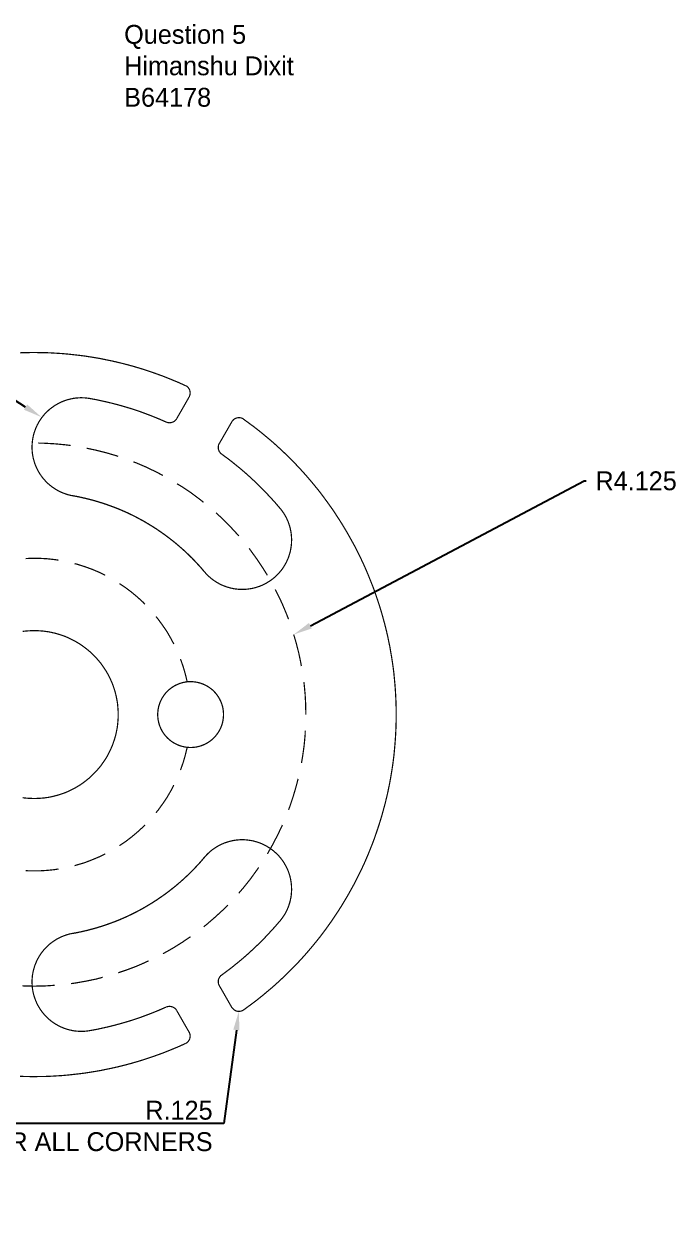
# Model space of a CAD drawing. Header units: millimetres. Extents: x 6 to 265, y -15 to 239.
# Drawn here: x 127 to 265.3, y -14.7 to 238.8 of the extents above; entities that cross this region are included whole.
import ezdxf
from ezdxf import colors
from ezdxf.entities.mleader import LeaderData, LeaderLine
from ezdxf.math import Vec2, Vec3

# ---------------------------------------------------------------- set-up
doc = ezdxf.new("R2010")
doc.units = ezdxf.units.MM
doc.layers.add('P', color=7, linetype='Continuous')

msp = doc.modelspace()

# ---------------------------------------------------------------- linework, layer by layer
at = {"layer": 'P', "color": 5, "const_width": 0.254}
for points in [[(161.202, 162.154), (160.673, 162.401), (159.614, 162.878), (158.538, 163.318), (157.462, 163.759), (156.386, 164.183), (155.31, 164.571), (154.217, 164.959), (153.123, 165.329), (152.03, 165.682), (150.918, 166.017), (149.825, 166.335), (148.713, 166.635), (147.602, 166.917), (146.491, 167.181), (145.38, 167.428), (144.251, 167.658), (143.14, 167.887), (142.011, 168.081), (140.899, 168.257), (139.771, 168.434), (138.642, 168.575), (137.513, 168.698), (136.384, 168.822), (135.237, 168.928), (134.108, 168.998), (132.98, 169.069), (131.851, 169.122), (130.704, 169.139), (129.575, 169.157), (128.446, 169.157), (127.318, 169.139), (126.171, 169.104)], [(161.996, 159.72), (162.048, 159.808), (162.119, 159.967), (162.172, 160.143), (162.207, 160.32), (162.225, 160.496), (162.225, 160.673), (162.207, 160.867), (162.172, 161.043), (162.154, 161.131), (162.119, 161.219), (162.048, 161.378), (161.96, 161.537), (161.854, 161.678), (161.731, 161.819), (161.608, 161.943), (161.449, 162.048), (161.308, 162.137), (161.219, 162.19)], [(159.385, 155.152), (161.996, 159.703)], [(140.988, 159.403), (140.864, 159.438), (140.582, 159.473), (140.317, 159.508), (140.053, 159.526), (139.788, 159.561), (139.524, 159.561), (139.259, 159.579), (139.012, 159.579), (138.748, 159.561), (138.483, 159.544), (138.236, 159.526), (137.971, 159.508), (137.707, 159.473), (137.46, 159.438), (137.213, 159.385), (136.966, 159.332), (136.719, 159.279), (136.472, 159.209), (136.225, 159.156), (135.978, 159.068), (135.731, 158.997), (135.502, 158.909), (135.273, 158.821), (135.026, 158.715), (134.796, 158.609), (134.567, 158.503), (134.355, 158.397), (134.126, 158.274), (133.914, 158.15), (133.685, 158.027), (133.473, 157.886), (133.279, 157.745), (133.068, 157.603), (132.856, 157.462), (132.662, 157.304), (132.468, 157.145), (132.274, 156.986), (132.098, 156.81), (131.904, 156.633), (131.727, 156.457), (131.551, 156.281), (131.374, 156.104), (131.216, 155.91), (131.057, 155.716), (130.898, 155.522), (130.739, 155.31), (130.598, 155.099), (130.457, 154.905), (130.316, 154.675), (130.175, 154.464), (130.052, 154.252), (129.928, 154.023), (129.805, 153.793), (129.699, 153.564), (129.593, 153.317), (129.487, 153.088), (129.399, 152.841), (129.311, 152.594), (129.223, 152.347), (129.134, 152.1), (129.064, 151.836), (128.993, 151.571), (128.94, 151.324), (128.887, 151.059), (128.87, 150.918), (128.834, 150.795), (128.799, 150.513), (128.764, 150.248), (128.746, 149.983), (128.729, 149.719), (128.711, 149.454), (128.711, 149.19), (128.711, 148.943), (128.711, 148.678), (128.729, 148.414), (128.746, 148.167), (128.764, 147.902), (128.799, 147.638), (128.852, 147.391), (128.887, 147.144), (128.94, 146.897), (128.993, 146.65), (129.064, 146.403), (129.134, 146.156), (129.205, 145.909), (129.275, 145.662), (129.364, 145.433), (129.469, 145.203), (129.558, 144.956), (129.663, 144.727), (129.769, 144.498), (129.875, 144.286), (129.999, 144.057), (130.122, 143.845), (130.246, 143.616), (130.387, 143.404), (130.528, 143.21), (130.669, 142.998), (130.828, 142.787), (130.969, 142.593), (131.128, 142.399), (131.304, 142.205), (131.463, 142.028), (131.639, 141.834), (131.815, 141.658), (131.992, 141.482), (132.186, 141.305), (132.362, 141.146), (132.556, 140.988), (132.768, 140.829), (132.962, 140.67), (133.174, 140.529), (133.385, 140.388), (133.597, 140.247), (133.809, 140.106), (134.038, 139.982), (134.25, 139.859), (134.479, 139.735), (134.726, 139.629), (134.955, 139.524), (135.202, 139.418), (135.431, 139.33), (135.678, 139.241), (135.925, 139.153), (136.19, 139.065), (136.437, 138.994), (136.701, 138.924), (136.966, 138.871), (137.231, 138.818), (137.354, 138.8)], [(157.127, 154.428), (156.651, 154.64), (155.681, 155.063), (154.693, 155.469), (153.723, 155.857), (152.718, 156.228), (151.73, 156.598), (150.724, 156.933), (149.719, 157.268), (148.713, 157.568), (147.69, 157.868), (146.667, 158.15), (145.644, 158.415), (144.621, 158.662), (143.581, 158.891), (142.558, 159.12), (141.517, 159.314), (140.988, 159.403)], [(157.127, 154.428), (156.651, 154.64), (155.663, 155.063), (154.693, 155.469), (153.705, 155.857), (152.718, 156.228), (151.73, 156.598), (150.724, 156.933), (149.719, 157.268), (148.713, 157.568), (147.69, 157.868), (146.667, 158.15), (145.644, 158.415), (144.621, 158.662), (143.581, 158.891), (142.558, 159.12), (141.517, 159.314), (140.988, 159.403)], [(157.145, 154.428), (157.215, 154.393), (157.374, 154.34), (157.533, 154.305), (157.692, 154.287), (157.85, 154.27), (158.009, 154.287), (158.168, 154.305), (158.327, 154.34), (158.468, 154.393), (158.627, 154.446), (158.75, 154.517), (158.891, 154.605), (159.015, 154.711), (159.138, 154.817), (159.244, 154.94), (159.332, 155.081), (159.367, 155.152)], [(173.584, 155.028), (173.514, 155.081), (173.355, 155.169), (173.179, 155.258), (173.002, 155.31), (172.826, 155.346), (172.649, 155.363), (172.473, 155.363), (172.297, 155.328), (172.208, 155.31), (172.103, 155.293), (171.944, 155.24), (171.768, 155.169), (171.609, 155.081), (171.468, 154.975), (171.344, 154.852), (171.221, 154.711), (171.115, 154.57), (171.062, 154.481)], [(173.567, 29.81), (174.043, 30.163), (174.978, 30.85), (175.913, 31.538), (176.83, 32.262), (177.729, 32.985), (178.611, 33.726), (179.493, 34.466), (180.358, 35.225), (181.204, 36.001), (182.051, 36.795), (182.88, 37.588), (183.691, 38.4), (184.485, 39.211), (185.279, 40.04), (186.055, 40.887), (186.813, 41.734), (187.554, 42.598), (188.295, 43.48), (189.018, 44.362), (189.724, 45.244), (190.412, 46.161), (191.082, 47.061), (191.752, 47.995), (192.405, 48.913), (193.04, 49.865), (193.657, 50.818), (194.275, 51.77), (194.857, 52.74), (195.439, 53.71), (196.003, 54.698), (196.55, 55.686), (197.097, 56.674), (197.608, 57.697), (198.12, 58.702), (198.614, 59.725), (199.09, 60.748), (199.549, 61.789), (199.99, 62.83), (200.413, 63.888), (200.836, 64.946), (201.242, 66.005), (201.613, 67.081), (201.983, 68.157), (202.336, 69.233), (202.671, 70.326), (202.988, 71.402), (203.288, 72.513), (203.588, 73.607), (203.853, 74.718), (204.117, 75.83), (204.347, 76.958), (204.576, 78.07), (204.77, 79.199), (204.964, 80.328), (205.14, 81.474), (205.299, 82.603), (205.44, 83.749), (205.546, 84.896), (205.652, 86.043), (205.74, 87.189), (205.811, 88.353), (205.863, 89.517), (205.899, 90.664), (205.916, 91.828), (205.916, 92.41), (205.916, 93.01), (205.899, 94.174), (205.863, 95.321), (205.811, 96.485), (205.74, 97.649), (205.652, 98.795), (205.546, 99.942), (205.44, 101.088), (205.299, 102.235), (205.14, 103.364), (204.964, 104.51), (204.77, 105.639), (204.576, 106.768), (204.347, 107.879), (204.117, 109.008), (203.853, 110.12), (203.588, 111.231), (203.288, 112.324), (202.988, 113.436), (202.671, 114.512), (202.336, 115.605), (201.983, 116.681), (201.613, 117.757), (201.242, 118.833), (200.836, 119.892), (200.413, 120.95), (199.99, 122.008), (199.549, 123.049), (199.09, 124.09), (198.614, 125.113), (198.12, 126.136), (197.608, 127.141), (197.097, 128.164), (196.55, 129.152), (196.003, 130.14), (195.439, 131.128), (194.857, 132.098), (194.275, 133.068), (193.657, 134.02), (193.04, 134.973), (192.405, 135.925), (191.752, 136.843), (191.082, 137.777), (190.412, 138.677), (189.724, 139.594), (189.018, 140.476), (188.295, 141.358), (187.554, 142.24), (186.813, 143.104), (186.055, 143.951), (185.279, 144.798), (184.485, 145.627), (183.691, 146.438), (182.88, 147.249), (182.051, 148.043), (181.204, 148.837), (180.358, 149.613), (179.493, 150.372), (178.611, 151.112), (177.729, 151.853), (176.83, 152.576), (175.913, 153.3), (174.978, 153.988), (174.043, 154.675), (173.567, 155.028)], [(168.434, 149.913), (171.062, 154.464)], [(136.913, 149.454), (135.802, 149.595), (133.597, 149.807), (131.392, 149.931), (130.069, 149.966)], [(168.416, 149.931), (168.381, 149.86), (168.31, 149.719), (168.257, 149.56), (168.222, 149.401), (168.187, 149.243), (168.187, 149.084), (168.187, 148.925), (168.204, 148.766), (168.24, 148.625), (168.293, 148.467), (168.346, 148.325), (168.416, 148.184), (168.504, 148.043), (168.61, 147.92), (168.716, 147.796), (168.839, 147.69), (168.91, 147.638)], [(146.967, 147.144), (146.579, 147.285), (144.463, 147.902), (142.311, 148.449), (140.3, 148.872)], [(181.293, 136.137), (180.94, 136.543), (180.252, 137.354), (179.546, 138.13), (178.823, 138.906), (178.1, 139.682), (177.359, 140.441), (176.601, 141.182), (175.842, 141.905), (175.066, 142.628), (174.29, 143.334), (173.478, 144.039), (172.685, 144.709), (171.856, 145.38), (171.027, 146.05), (170.198, 146.685), (169.333, 147.32), (168.91, 147.638)], [(181.293, 136.137), (180.94, 136.543), (180.252, 137.354), (179.546, 138.13), (178.823, 138.906), (178.1, 139.682), (177.359, 140.441), (176.601, 141.182), (175.842, 141.905), (175.066, 142.628), (174.29, 143.334), (173.478, 144.039), (172.685, 144.709), (171.856, 145.38), (171.027, 146.05), (170.198, 146.685), (169.333, 147.32), (168.91, 147.638)], [(156.475, 143.104), (154.746, 143.986), (152.753, 144.939), (150.724, 145.803), (150.213, 145.979)], [(165.065, 137.407), (164.095, 138.183), (162.313, 139.506), (160.479, 140.723), (159.438, 141.358)], [(165.259, 122.696), (165.082, 122.89), (164.747, 123.296), (164.412, 123.684), (164.059, 124.072), (163.707, 124.442), (163.354, 124.83), (163.001, 125.201), (162.631, 125.571), (162.278, 125.924), (161.907, 126.294), (161.537, 126.647), (161.149, 127), (160.778, 127.353), (160.39, 127.688), (160.002, 128.023), (159.614, 128.358), (159.226, 128.693), (158.838, 129.011), (158.433, 129.328), (158.027, 129.646), (157.621, 129.963), (157.215, 130.263), (156.792, 130.581), (156.386, 130.863), (155.963, 131.163), (155.54, 131.445), (155.116, 131.745), (154.693, 132.009), (154.252, 132.292), (153.829, 132.556), (153.388, 132.821), (152.947, 133.085), (152.506, 133.35), (152.065, 133.597), (151.606, 133.844), (151.165, 134.073), (150.707, 134.32), (150.248, 134.549), (149.789, 134.779), (149.331, 134.99), (148.872, 135.22), (148.396, 135.431), (147.937, 135.625), (147.461, 135.837), (146.985, 136.031), (146.509, 136.225), (146.032, 136.402), (145.556, 136.578), (145.08, 136.754), (144.586, 136.931), (144.11, 137.089), (143.616, 137.266), (143.122, 137.407), (142.628, 137.566), (142.134, 137.707), (141.64, 137.848), (141.146, 137.971), (140.653, 138.113), (140.141, 138.236), (139.647, 138.342), (139.136, 138.465), (138.624, 138.571), (138.113, 138.677), (137.619, 138.765), (137.354, 138.818)], [(165.259, 122.678), (165.082, 122.873), (164.747, 123.278), (164.412, 123.666), (164.059, 124.054), (163.707, 124.425), (163.354, 124.813), (163.001, 125.183), (162.648, 125.554), (162.278, 125.906), (161.907, 126.277), (161.537, 126.63), (161.167, 126.982), (160.778, 127.335), (160.39, 127.67), (160.02, 128.005), (159.614, 128.341), (159.226, 128.676), (158.838, 128.993), (158.433, 129.311), (158.027, 129.628), (157.621, 129.946), (157.215, 130.246), (156.792, 130.563), (156.386, 130.845), (155.963, 131.145), (155.54, 131.427), (155.116, 131.727), (154.693, 131.992), (154.252, 132.274), (153.829, 132.539), (153.388, 132.803), (152.947, 133.068), (152.506, 133.332), (152.047, 133.579), (151.606, 133.826), (151.165, 134.056), (150.707, 134.303), (150.248, 134.532), (149.789, 134.761), (149.331, 134.973), (148.855, 135.202), (148.396, 135.414), (147.92, 135.608), (147.461, 135.819), (146.985, 136.013), (146.509, 136.208), (146.032, 136.384), (145.556, 136.56), (145.062, 136.737), (144.586, 136.913), (144.092, 137.072), (143.616, 137.248), (143.122, 137.389), (142.628, 137.548), (142.134, 137.689), (141.64, 137.83), (141.146, 137.954), (140.635, 138.095), (140.141, 138.218), (139.629, 138.324), (139.136, 138.448), (138.624, 138.553), (138.113, 138.659), (137.601, 138.748), (137.354, 138.8)], [(165.259, 122.696), (165.347, 122.59), (165.523, 122.379), (165.7, 122.185), (165.894, 121.991), (166.07, 121.814), (166.264, 121.638), (166.476, 121.461), (166.67, 121.285), (166.882, 121.126), (167.076, 120.968), (167.287, 120.826), (167.499, 120.685), (167.728, 120.544), (167.94, 120.403), (168.169, 120.28), (168.398, 120.156), (168.61, 120.033), (168.839, 119.927), (169.086, 119.821), (169.316, 119.733), (169.545, 119.627), (169.792, 119.556), (170.021, 119.468), (170.268, 119.398), (170.515, 119.327), (170.744, 119.257), (170.991, 119.204), (171.238, 119.151), (171.485, 119.098), (171.732, 119.063), (171.979, 119.027), (172.244, 119.01), (172.491, 118.974), (172.738, 118.957), (172.985, 118.957), (173.232, 118.957), (173.496, 118.957), (173.743, 118.957), (173.99, 118.974), (174.237, 118.992), (174.502, 119.027), (174.748, 119.063), (174.995, 119.098), (175.242, 119.133), (175.489, 119.186), (175.736, 119.239), (175.983, 119.309), (176.23, 119.38), (176.477, 119.451), (176.706, 119.539), (176.953, 119.609), (177.2, 119.715), (177.43, 119.803), (177.659, 119.909), (177.906, 120.033), (178.135, 120.138), (178.364, 120.262), (178.594, 120.403), (178.805, 120.544), (179.035, 120.685), (179.246, 120.826), (179.476, 120.985), (179.687, 121.144), (179.899, 121.32), (180.005, 121.408), (180.111, 121.479), (180.305, 121.673), (180.499, 121.849), (180.693, 122.043), (180.869, 122.22), (181.063, 122.414), (181.222, 122.608), (181.398, 122.82), (181.557, 123.014), (181.716, 123.225), (181.875, 123.437), (182.016, 123.649), (182.157, 123.878), (182.28, 124.09), (182.404, 124.319), (182.527, 124.531), (182.651, 124.76), (182.757, 124.989), (182.862, 125.218), (182.968, 125.465), (183.056, 125.695), (183.145, 125.924), (183.215, 126.171), (183.303, 126.418), (183.374, 126.647), (183.427, 126.894), (183.497, 127.141), (183.533, 127.388), (183.586, 127.635), (183.621, 127.882), (183.656, 128.129), (183.691, 128.376), (183.709, 128.623), (183.727, 128.887), (183.727, 129.134), (183.744, 129.381), (183.744, 129.628), (183.727, 129.893), (183.709, 130.14), (183.691, 130.387), (183.674, 130.634), (183.638, 130.898), (183.603, 131.145), (183.55, 131.392), (183.497, 131.639), (183.444, 131.886), (183.392, 132.133), (183.321, 132.38), (183.233, 132.627), (183.162, 132.856), (183.074, 133.103), (182.986, 133.332), (182.88, 133.579), (182.774, 133.809), (182.668, 134.056), (182.545, 134.285), (182.421, 134.514), (182.298, 134.743), (182.157, 134.955), (182.016, 135.184), (181.857, 135.396), (181.698, 135.625), (181.539, 135.837), (181.381, 136.049), (181.293, 136.155)], [(172.544, 130.281), (172.156, 130.722), (170.674, 132.327), (169.122, 133.897), (167.711, 135.184)], [(178.611, 121.938), (177.518, 123.684), (176.265, 125.536), (174.978, 127.318), (174.731, 127.635)], [(134.32, 125.148), (133.491, 125.271), (131.886, 125.448), (130.246, 125.536), (128.623, 125.554), (127.353, 125.483)], [(144.216, 121.938), (142.875, 122.608), (141.358, 123.243), (139.841, 123.79), (138.271, 124.284), (137.724, 124.425)], [(152.647, 115.817), (152.259, 116.223), (151.059, 117.316), (149.807, 118.357), (148.502, 119.345), (147.249, 120.191)], [(183.092, 112.642), (182.58, 113.93), (181.733, 115.958), (180.781, 117.951), (180.269, 118.921)], [(158.768, 107.368), (158.186, 108.479), (157.374, 109.89), (156.457, 111.248), (155.504, 112.554), (154.975, 113.206)], [(146.967, 92.41), (146.967, 92.657), (146.967, 93.098), (146.932, 93.557), (146.897, 94.015), (146.861, 94.456), (146.808, 94.915), (146.738, 95.356), (146.65, 95.779), (146.562, 96.22), (146.473, 96.643), (146.35, 97.084), (146.244, 97.508), (146.103, 97.913), (145.962, 98.337), (145.821, 98.743), (145.662, 99.148), (145.486, 99.536), (145.309, 99.942), (145.115, 100.33), (144.921, 100.718), (144.727, 101.088), (144.515, 101.459), (144.286, 101.829), (144.057, 102.182), (143.81, 102.535), (143.563, 102.888), (143.316, 103.24), (143.051, 103.576), (142.769, 103.893), (142.487, 104.228), (142.205, 104.546), (141.905, 104.846), (141.605, 105.145), (141.305, 105.445), (140.988, 105.728), (140.67, 106.01), (140.335, 106.274), (140, 106.539), (139.647, 106.803), (139.312, 107.05), (138.959, 107.297), (138.589, 107.527), (138.218, 107.738), (137.848, 107.968), (137.478, 108.162), (137.089, 108.356), (136.701, 108.55), (136.313, 108.726), (135.908, 108.903), (135.502, 109.061), (135.096, 109.202), (134.673, 109.343), (134.267, 109.467), (133.844, 109.59), (133.421, 109.696), (132.98, 109.802), (132.556, 109.89), (132.115, 109.978), (131.674, 110.031), (131.233, 110.102), (130.775, 110.137), (130.316, 110.173), (129.875, 110.19), (129.417, 110.208), (129.187, 110.208), (128.958, 110.208), (128.499, 110.19), (128.041, 110.173), (127.582, 110.137), (127.141, 110.102), (126.7, 110.031)], [(185.808, 102.694), (185.702, 103.364), (185.244, 105.533), (184.697, 107.668), (184.185, 109.379)], [(161.608, 99.342), (161.219, 100.93), (160.778, 102.5), (160.232, 104.052), (160.179, 104.175)], [(165.823, 98.46), (165.664, 98.548), (165.347, 98.707), (165.012, 98.848), (164.694, 98.989), (164.359, 99.095), (164.024, 99.183), (163.689, 99.254), (163.354, 99.325), (163.019, 99.36), (162.683, 99.395), (162.348, 99.395), (162.013, 99.395), (161.678, 99.36), (161.343, 99.325), (161.008, 99.272), (160.69, 99.201), (160.355, 99.113), (160.038, 99.007), (159.738, 98.884), (159.42, 98.76), (159.12, 98.619), (158.821, 98.443), (158.538, 98.266), (158.256, 98.09), (157.992, 97.878), (157.727, 97.667), (157.48, 97.42), (157.233, 97.173), (157.004, 96.926), (156.774, 96.643), (156.58, 96.361), (156.386, 96.061), (156.281, 95.903), (156.192, 95.744), (156.034, 95.426), (155.893, 95.109), (155.769, 94.774), (155.663, 94.456), (155.557, 94.121), (155.487, 93.786), (155.434, 93.451), (155.381, 93.116), (155.363, 92.781), (155.346, 92.445), (155.363, 92.093), (155.381, 91.758), (155.416, 91.44), (155.487, 91.105), (155.557, 90.77), (155.646, 90.452), (155.734, 90.135), (155.857, 89.817), (155.981, 89.517), (156.139, 89.218), (156.298, 88.918), (156.475, 88.635), (156.669, 88.353), (156.863, 88.071), (157.092, 87.806), (157.321, 87.559), (157.568, 87.313), (157.833, 87.083), (158.097, 86.872), (158.38, 86.66), (158.679, 86.466), (158.838, 86.378), (158.997, 86.289), (159.314, 86.131), (159.632, 85.99), (159.967, 85.848), (160.302, 85.743), (160.62, 85.654), (160.955, 85.584), (161.29, 85.513), (161.643, 85.478), (161.978, 85.443), (162.313, 85.443), (162.648, 85.443), (162.983, 85.478), (163.318, 85.513), (163.654, 85.566), (163.971, 85.637), (164.289, 85.725), (164.606, 85.831), (164.924, 85.954), (165.241, 86.078), (165.541, 86.219), (165.841, 86.395), (166.123, 86.572), (166.405, 86.748), (166.67, 86.96), (166.934, 87.171), (167.181, 87.418), (167.428, 87.665), (167.658, 87.912), (167.869, 88.194), (168.081, 88.477), (168.275, 88.777), (168.363, 88.935), (168.451, 89.094), (168.628, 89.412), (168.769, 89.729), (168.892, 90.064), (168.998, 90.382), (169.104, 90.717), (169.175, 91.052), (169.228, 91.387), (169.263, 91.722), (169.298, 92.057), (169.298, 92.393), (169.298, 92.745), (169.28, 93.08), (169.228, 93.398), (169.175, 93.733), (169.104, 94.068), (169.016, 94.386), (168.928, 94.703), (168.804, 95.021), (168.663, 95.321), (168.522, 95.62), (168.363, 95.92), (168.187, 96.203), (167.993, 96.485), (167.781, 96.767), (167.569, 97.032), (167.34, 97.278), (167.093, 97.525), (166.829, 97.755), (166.564, 97.966), (166.264, 98.178), (165.964, 98.372), (165.823, 98.46)], [(158.838, 98.46), (158.679, 98.372), (158.38, 98.178), (158.097, 97.966), (157.833, 97.755), (157.568, 97.525), (157.321, 97.278), (157.092, 97.032), (156.863, 96.767), (156.669, 96.485), (156.475, 96.203), (156.298, 95.92), (156.139, 95.62), (155.981, 95.321), (155.857, 95.021), (155.734, 94.703), (155.646, 94.386), (155.557, 94.068), (155.487, 93.733), (155.416, 93.398), (155.381, 93.08), (155.363, 92.745), (155.346, 92.393), (155.363, 92.057), (155.381, 91.722), (155.434, 91.387), (155.487, 91.052), (155.557, 90.717), (155.663, 90.382), (155.769, 90.064), (155.893, 89.729), (156.034, 89.412), (156.192, 89.094), (156.281, 88.935), (156.386, 88.777), (156.58, 88.477), (156.774, 88.194), (157.004, 87.912), (157.233, 87.665), (157.48, 87.418), (157.727, 87.171), (157.992, 86.96), (158.256, 86.748), (158.538, 86.572), (158.821, 86.395), (159.12, 86.219), (159.42, 86.078), (159.738, 85.954), (160.038, 85.831), (160.355, 85.725), (160.69, 85.637), (161.008, 85.566), (161.343, 85.513), (161.678, 85.478), (162.013, 85.443), (162.348, 85.443), (162.683, 85.443), (163.019, 85.478), (163.354, 85.513), (163.689, 85.584), (164.024, 85.654), (164.359, 85.743), (164.694, 85.848), (165.012, 85.99), (165.347, 86.131), (165.664, 86.289), (165.823, 86.378), (165.964, 86.466), (166.264, 86.66), (166.564, 86.872), (166.829, 87.083), (167.093, 87.313), (167.34, 87.559), (167.569, 87.806), (167.781, 88.071), (167.993, 88.353), (168.187, 88.635), (168.363, 88.918), (168.522, 89.218), (168.663, 89.517), (168.804, 89.817), (168.928, 90.135), (169.016, 90.452), (169.104, 90.77), (169.175, 91.105), (169.228, 91.44), (169.28, 91.758), (169.298, 92.093), (169.298, 92.445), (169.298, 92.781), (169.263, 93.116), (169.228, 93.451), (169.175, 93.786), (169.104, 94.121), (168.998, 94.456), (168.892, 94.774), (168.769, 95.109), (168.628, 95.426), (168.451, 95.744), (168.363, 95.903), (168.275, 96.061), (168.081, 96.361), (167.869, 96.643), (167.658, 96.926), (167.428, 97.173), (167.181, 97.42), (166.934, 97.667), (166.67, 97.878), (166.405, 98.09), (166.123, 98.266), (165.841, 98.443), (165.541, 98.619), (165.241, 98.76), (164.924, 98.884), (164.606, 99.007), (164.289, 99.113), (163.971, 99.201), (163.654, 99.272), (163.318, 99.325), (162.983, 99.36), (162.648, 99.395), (162.313, 99.395), (161.978, 99.395), (161.643, 99.36), (161.29, 99.325), (160.955, 99.254), (160.62, 99.183), (160.302, 99.095), (159.967, 98.989), (159.632, 98.848), (159.314, 98.707), (158.997, 98.548), (158.838, 98.46)], [(158.838, 86.378), (158.997, 86.289), (159.314, 86.131), (159.632, 85.99), (159.967, 85.848), (160.302, 85.743), (160.62, 85.654), (160.955, 85.584), (161.29, 85.513), (161.643, 85.478), (161.978, 85.443), (162.313, 85.443), (162.648, 85.443), (162.983, 85.478), (163.318, 85.513), (163.654, 85.566), (163.971, 85.637), (164.289, 85.725), (164.606, 85.831), (164.924, 85.954), (165.241, 86.078), (165.541, 86.219), (165.841, 86.395), (166.123, 86.572), (166.405, 86.748), (166.67, 86.96), (166.934, 87.171), (167.181, 87.418), (167.428, 87.665), (167.658, 87.912), (167.869, 88.194), (168.081, 88.477), (168.275, 88.777), (168.363, 88.935), (168.451, 89.094), (168.628, 89.412), (168.769, 89.729), (168.892, 90.064), (168.998, 90.382), (169.104, 90.717), (169.175, 91.052), (169.228, 91.387), (169.263, 91.722), (169.298, 92.057), (169.298, 92.393), (169.298, 92.745), (169.28, 93.08), (169.228, 93.398), (169.175, 93.733), (169.104, 94.068), (169.016, 94.386), (168.928, 94.703), (168.804, 95.021), (168.663, 95.321), (168.522, 95.62), (168.363, 95.92), (168.187, 96.203), (167.993, 96.485), (167.781, 96.767), (167.569, 97.032), (167.34, 97.278), (167.093, 97.525), (166.829, 97.755), (166.564, 97.966), (166.264, 98.178), (165.964, 98.372), (165.823, 98.46), (165.664, 98.548), (165.347, 98.707), (165.012, 98.848), (164.694, 98.989), (164.359, 99.095), (164.024, 99.183), (163.689, 99.254), (163.354, 99.325), (163.019, 99.36), (162.683, 99.395), (162.348, 99.395), (162.013, 99.395), (161.678, 99.36), (161.343, 99.325), (161.008, 99.272), (160.69, 99.201), (160.355, 99.113), (160.038, 99.007), (159.738, 98.884), (159.42, 98.76), (159.12, 98.619), (158.821, 98.443), (158.538, 98.266), (158.256, 98.09), (157.992, 97.878), (157.727, 97.667), (157.48, 97.42), (157.233, 97.173), (157.004, 96.926), (156.774, 96.643), (156.58, 96.361), (156.386, 96.061), (156.281, 95.903), (156.192, 95.744), (156.034, 95.426), (155.893, 95.109), (155.769, 94.774), (155.663, 94.456), (155.557, 94.121), (155.487, 93.786), (155.434, 93.451), (155.381, 93.116), (155.363, 92.781), (155.346, 92.445), (155.363, 92.093), (155.381, 91.758), (155.416, 91.44), (155.487, 91.105), (155.557, 90.77), (155.646, 90.452), (155.734, 90.135), (155.857, 89.817), (155.981, 89.517), (156.139, 89.218), (156.298, 88.918), (156.475, 88.635), (156.669, 88.353), (156.863, 88.071), (157.092, 87.806), (157.321, 87.559), (157.568, 87.313), (157.833, 87.083), (158.097, 86.872), (158.38, 86.66), (158.679, 86.466), (158.838, 86.378)], [(165.823, 86.378), (165.964, 86.466), (166.264, 86.66), (166.564, 86.872), (166.829, 87.083), (167.093, 87.313), (167.34, 87.559), (167.569, 87.806), (167.781, 88.071), (167.993, 88.353), (168.187, 88.635), (168.363, 88.918), (168.522, 89.218), (168.663, 89.517), (168.804, 89.817), (168.928, 90.135), (169.016, 90.452), (169.104, 90.77), (169.175, 91.105), (169.228, 91.44), (169.28, 91.758), (169.298, 92.093), (169.298, 92.445), (169.298, 92.781), (169.263, 93.116), (169.228, 93.451), (169.175, 93.786), (169.104, 94.121), (168.998, 94.456), (168.892, 94.774), (168.769, 95.109), (168.628, 95.426), (168.451, 95.744), (168.363, 95.903), (168.275, 96.061), (168.081, 96.361), (167.869, 96.643), (167.658, 96.926), (167.428, 97.173), (167.181, 97.42), (166.934, 97.667), (166.67, 97.878), (166.405, 98.09), (166.123, 98.266), (165.841, 98.443), (165.541, 98.619), (165.241, 98.76), (164.924, 98.884), (164.606, 99.007), (164.289, 99.113), (163.971, 99.201), (163.654, 99.272), (163.318, 99.325), (162.983, 99.36), (162.648, 99.395), (162.313, 99.395), (161.978, 99.395), (161.643, 99.36), (161.29, 99.325), (160.955, 99.254), (160.62, 99.183), (160.302, 99.095), (159.967, 98.989), (159.632, 98.848), (159.314, 98.707), (158.997, 98.548), (158.838, 98.46), (158.679, 98.372), (158.38, 98.178), (158.097, 97.966), (157.833, 97.755), (157.568, 97.525), (157.321, 97.278), (157.092, 97.032), (156.863, 96.767), (156.669, 96.485), (156.475, 96.203), (156.298, 95.92), (156.139, 95.62), (155.981, 95.321), (155.857, 95.021), (155.734, 94.703), (155.646, 94.386), (155.557, 94.068), (155.487, 93.733), (155.416, 93.398), (155.381, 93.08), (155.363, 92.745), (155.346, 92.393), (155.363, 92.057), (155.381, 91.722), (155.434, 91.387), (155.487, 91.052), (155.557, 90.717), (155.663, 90.382), (155.769, 90.064), (155.893, 89.729), (156.034, 89.412), (156.192, 89.094), (156.281, 88.935), (156.386, 88.777), (156.58, 88.477), (156.774, 88.194), (157.004, 87.912), (157.233, 87.665), (157.48, 87.418), (157.727, 87.171), (157.992, 86.96), (158.256, 86.748), (158.538, 86.572), (158.821, 86.395), (159.12, 86.219), (159.42, 86.078), (159.738, 85.954), (160.038, 85.831), (160.355, 85.725), (160.69, 85.637), (161.008, 85.566), (161.343, 85.513), (161.678, 85.478), (162.013, 85.443), (162.348, 85.443), (162.683, 85.443), (163.019, 85.478), (163.354, 85.513), (163.689, 85.584), (164.024, 85.654), (164.359, 85.743), (164.694, 85.848), (165.012, 85.99), (165.347, 86.131), (165.664, 86.289), (165.823, 86.378)], [(169.298, 92.41), (169.298, 92.604), (169.28, 92.957), (169.245, 93.31), (169.192, 93.663), (169.122, 93.998), (169.033, 94.333), (168.945, 94.65), (168.822, 94.985), (168.681, 95.285), (168.54, 95.603), (168.381, 95.885), (168.204, 96.185), (168.01, 96.449), (167.816, 96.732), (167.605, 96.979), (167.375, 97.226), (167.146, 97.473), (166.899, 97.702), (166.635, 97.913), (166.37, 98.108), (166.088, 98.302), (165.806, 98.478), (165.506, 98.637), (165.206, 98.778), (164.888, 98.919), (164.571, 99.025), (164.236, 99.131), (163.901, 99.219), (163.565, 99.289), (163.213, 99.342), (162.86, 99.378), (162.507, 99.395), (162.331, 99.395), (162.154, 99.395), (161.784, 99.378), (161.449, 99.342), (161.096, 99.289), (160.761, 99.219), (160.426, 99.131), (160.091, 99.025), (159.773, 98.919), (159.456, 98.778), (159.156, 98.637), (158.856, 98.478), (158.574, 98.302), (158.291, 98.108), (158.027, 97.913), (157.762, 97.702), (157.515, 97.473), (157.286, 97.226), (157.057, 96.979), (156.845, 96.732), (156.633, 96.449), (156.457, 96.185), (156.281, 95.885), (156.122, 95.603), (155.963, 95.285), (155.84, 94.985), (155.716, 94.65), (155.61, 94.333), (155.54, 93.998), (155.469, 93.663), (155.416, 93.31), (155.381, 92.957), (155.363, 92.604), (155.363, 92.41), (155.363, 92.234), (155.381, 91.881), (155.416, 91.528), (155.469, 91.175), (155.54, 90.84), (155.61, 90.505), (155.716, 90.188), (155.84, 89.853), (155.963, 89.553), (156.122, 89.235), (156.281, 88.953), (156.457, 88.653), (156.633, 88.388), (156.845, 88.106), (157.057, 87.859), (157.286, 87.612), (157.515, 87.365), (157.762, 87.136), (158.027, 86.924), (158.291, 86.73), (158.574, 86.536), (158.856, 86.36), (159.156, 86.201), (159.456, 86.06), (159.773, 85.919), (160.091, 85.813), (160.426, 85.707), (160.761, 85.619), (161.096, 85.549), (161.449, 85.496), (161.784, 85.46), (162.154, 85.443), (162.331, 85.443), (162.507, 85.443), (162.86, 85.46), (163.213, 85.496), (163.565, 85.549), (163.901, 85.619), (164.236, 85.707), (164.571, 85.813), (164.888, 85.919), (165.206, 86.06), (165.506, 86.201), (165.806, 86.36), (166.088, 86.536), (166.37, 86.73), (166.635, 86.924), (166.899, 87.136), (167.146, 87.365), (167.375, 87.612), (167.605, 87.859), (167.816, 88.106), (168.01, 88.388), (168.204, 88.653), (168.381, 88.953), (168.54, 89.235), (168.681, 89.553), (168.822, 89.853), (168.945, 90.188), (169.033, 90.505), (169.122, 90.84), (169.192, 91.175), (169.245, 91.528), (169.28, 91.881), (169.298, 92.234), (169.298, 92.41)], [(155.363, 92.41), (155.363, 92.234), (155.381, 91.881), (155.416, 91.528), (155.469, 91.175), (155.54, 90.84), (155.61, 90.505), (155.716, 90.188), (155.84, 89.853), (155.963, 89.553), (156.122, 89.235), (156.281, 88.953), (156.457, 88.653), (156.633, 88.388), (156.845, 88.106), (157.057, 87.859), (157.286, 87.612), (157.515, 87.365), (157.762, 87.136), (158.027, 86.924), (158.291, 86.73), (158.574, 86.536), (158.856, 86.36), (159.156, 86.201), (159.456, 86.06), (159.773, 85.919), (160.091, 85.813), (160.426, 85.707), (160.761, 85.619), (161.096, 85.549), (161.449, 85.496), (161.784, 85.46), (162.154, 85.443), (162.331, 85.443), (162.507, 85.443), (162.86, 85.46), (163.213, 85.496), (163.565, 85.549), (163.901, 85.619), (164.236, 85.707), (164.571, 85.813), (164.888, 85.919), (165.206, 86.06), (165.506, 86.201), (165.806, 86.36), (166.088, 86.536), (166.37, 86.73), (166.635, 86.924), (166.899, 87.136), (167.146, 87.365), (167.375, 87.612), (167.605, 87.859), (167.816, 88.106), (168.01, 88.388), (168.204, 88.653), (168.381, 88.953), (168.54, 89.235), (168.681, 89.553), (168.822, 89.853), (168.945, 90.188), (169.033, 90.505), (169.122, 90.84), (169.192, 91.175), (169.245, 91.528), (169.28, 91.881), (169.298, 92.234), (169.298, 92.41), (169.298, 92.604), (169.28, 92.957), (169.245, 93.31), (169.192, 93.663), (169.122, 93.998), (169.033, 94.333), (168.945, 94.65), (168.822, 94.985), (168.681, 95.285), (168.54, 95.603), (168.381, 95.885), (168.204, 96.185), (168.01, 96.449), (167.816, 96.732), (167.605, 96.979), (167.375, 97.226), (167.146, 97.473), (166.899, 97.702), (166.635, 97.913), (166.37, 98.108), (166.088, 98.302), (165.806, 98.478), (165.506, 98.637), (165.206, 98.778), (164.888, 98.919), (164.571, 99.025), (164.236, 99.131), (163.901, 99.219), (163.565, 99.289), (163.213, 99.342), (162.86, 99.378), (162.507, 99.395), (162.331, 99.395), (162.154, 99.395), (161.784, 99.378), (161.449, 99.342), (161.096, 99.289), (160.761, 99.219), (160.426, 99.131), (160.091, 99.025), (159.773, 98.919), (159.456, 98.778), (159.156, 98.637), (158.856, 98.478), (158.574, 98.302), (158.291, 98.108), (158.027, 97.913), (157.762, 97.702), (157.515, 97.473), (157.286, 97.226), (157.057, 96.979), (156.845, 96.732), (156.633, 96.449), (156.457, 96.185), (156.281, 95.885), (156.122, 95.603), (155.963, 95.285), (155.84, 94.985), (155.716, 94.65), (155.61, 94.333), (155.54, 93.998), (155.469, 93.663), (155.416, 93.31), (155.381, 92.957), (155.363, 92.604), (155.363, 92.41)], [(186.761, 92.41), (186.725, 94.615), (186.602, 96.802), (186.39, 99.007), (186.337, 99.289)], [(126.7, 74.807), (127.141, 74.736), (127.582, 74.701), (128.041, 74.665), (128.499, 74.648), (128.958, 74.63), (129.187, 74.63), (129.417, 74.63), (129.875, 74.648), (130.316, 74.665), (130.775, 74.701), (131.233, 74.736), (131.674, 74.807), (132.115, 74.859), (132.556, 74.948), (132.98, 75.036), (133.421, 75.142), (133.844, 75.248), (134.267, 75.371), (134.673, 75.494), (135.096, 75.636), (135.502, 75.777), (135.908, 75.935), (136.313, 76.112), (136.701, 76.288), (137.089, 76.482), (137.478, 76.676), (137.848, 76.87), (138.218, 77.1), (138.589, 77.311), (138.959, 77.541), (139.312, 77.788), (139.647, 78.034), (140, 78.299), (140.335, 78.564), (140.67, 78.828), (140.988, 79.11), (141.305, 79.393), (141.605, 79.693), (141.905, 79.992), (142.205, 80.292), (142.487, 80.61), (142.769, 80.945), (143.051, 81.262), (143.316, 81.598), (143.563, 81.95), (143.81, 82.303), (144.057, 82.656), (144.286, 83.009), (144.515, 83.379), (144.727, 83.749), (144.921, 84.12), (145.115, 84.508), (145.309, 84.896), (145.486, 85.302), (145.662, 85.69), (145.821, 86.095), (145.962, 86.501), (146.103, 86.924), (146.244, 87.33), (146.35, 87.753), (146.473, 88.194), (146.562, 88.618), (146.65, 89.059), (146.738, 89.482), (146.808, 89.923), (146.861, 90.382), (146.897, 90.823), (146.932, 91.281), (146.967, 91.74), (146.967, 92.181), (146.967, 92.41)], [(185.843, 82.162), (186.09, 83.626), (186.39, 85.796), (186.602, 88), (186.637, 89.006)], [(160.179, 80.663), (160.232, 80.786), (160.778, 82.338), (161.219, 83.891), (161.608, 85.46)], [(183.092, 72.214), (183.374, 72.954), (184.079, 75.053), (184.697, 77.17), (185.12, 78.793)], [(154.993, 71.614), (155.504, 72.249), (156.457, 73.572), (157.374, 74.948), (158.186, 76.341), (158.768, 77.47)], [(147.249, 64.629), (148.502, 65.476), (149.807, 66.463), (151.059, 67.522), (152.259, 68.615), (152.665, 69.021)], [(178.611, 62.9), (178.682, 63.006), (179.758, 64.911), (180.781, 66.887), (181.733, 68.862), (181.786, 69.021)], [(181.293, 48.683), (181.381, 48.789), (181.539, 49.001), (181.698, 49.213), (181.857, 49.442), (182.016, 49.653), (182.157, 49.883), (182.298, 50.094), (182.421, 50.324), (182.545, 50.553), (182.668, 50.782), (182.774, 51.029), (182.88, 51.259), (182.986, 51.506), (183.074, 51.735), (183.162, 51.982), (183.233, 52.211), (183.321, 52.458), (183.392, 52.705), (183.444, 52.952), (183.497, 53.199), (183.55, 53.446), (183.603, 53.693), (183.638, 53.94), (183.674, 54.204), (183.691, 54.451), (183.709, 54.698), (183.727, 54.945), (183.744, 55.21), (183.744, 55.457), (183.727, 55.704), (183.727, 55.951), (183.709, 56.215), (183.691, 56.462), (183.656, 56.709), (183.621, 56.956), (183.586, 57.203), (183.533, 57.45), (183.497, 57.697), (183.427, 57.944), (183.374, 58.191), (183.303, 58.42), (183.215, 58.667), (183.145, 58.914), (183.056, 59.143), (182.968, 59.373), (182.862, 59.619), (182.757, 59.849), (182.651, 60.078), (182.527, 60.307), (182.404, 60.519), (182.28, 60.748), (182.157, 60.96), (182.016, 61.189), (181.875, 61.401), (181.716, 61.613), (181.557, 61.824), (181.398, 62.018), (181.222, 62.23), (181.063, 62.424), (180.869, 62.618), (180.693, 62.794), (180.499, 62.988), (180.305, 63.165), (180.111, 63.359), (180.005, 63.429), (179.899, 63.518), (179.687, 63.694), (179.476, 63.853), (179.246, 64.012), (179.035, 64.153), (178.805, 64.294), (178.594, 64.435), (178.364, 64.576), (178.135, 64.699), (177.906, 64.805), (177.659, 64.929), (177.43, 65.035), (177.2, 65.123), (176.953, 65.229), (176.706, 65.299), (176.477, 65.387), (176.23, 65.458), (175.983, 65.528), (175.736, 65.599), (175.489, 65.652), (175.242, 65.705), (174.995, 65.74), (174.748, 65.775), (174.502, 65.811), (174.237, 65.846), (173.99, 65.864), (173.743, 65.881), (173.496, 65.881), (173.232, 65.881), (172.985, 65.881), (172.738, 65.881), (172.491, 65.864), (172.244, 65.828), (171.979, 65.811), (171.732, 65.775), (171.485, 65.74), (171.238, 65.687), (170.991, 65.634), (170.744, 65.581), (170.515, 65.511), (170.268, 65.44), (170.021, 65.37), (169.792, 65.282), (169.545, 65.211), (169.316, 65.105), (169.086, 65.017), (168.839, 64.911), (168.61, 64.805), (168.398, 64.682), (168.169, 64.558), (167.94, 64.435), (167.728, 64.294), (167.499, 64.153), (167.287, 64.012), (167.076, 63.87), (166.882, 63.712), (166.67, 63.553), (166.476, 63.377), (166.264, 63.2), (166.07, 63.024), (165.894, 62.847), (165.7, 62.653), (165.523, 62.459), (165.347, 62.248), (165.259, 62.142)], [(137.354, 46.038), (137.601, 46.09), (138.113, 46.179), (138.624, 46.284), (139.136, 46.39), (139.629, 46.514), (140.141, 46.62), (140.635, 46.743), (141.146, 46.884), (141.64, 47.008), (142.134, 47.149), (142.628, 47.29), (143.122, 47.449), (143.616, 47.59), (144.092, 47.766), (144.586, 47.925), (145.062, 48.101), (145.556, 48.278), (146.032, 48.454), (146.509, 48.63), (146.985, 48.824), (147.461, 49.018), (147.92, 49.23), (148.396, 49.424), (148.855, 49.636), (149.331, 49.865), (149.789, 50.077), (150.248, 50.306), (150.707, 50.535), (151.165, 50.782), (151.606, 51.012), (152.047, 51.259), (152.506, 51.506), (152.947, 51.77), (153.388, 52.035), (153.829, 52.299), (154.252, 52.564), (154.693, 52.846), (155.116, 53.111), (155.54, 53.411), (155.963, 53.693), (156.386, 53.993), (156.792, 54.275), (157.215, 54.592), (157.621, 54.892), (158.027, 55.21), (158.433, 55.527), (158.838, 55.845), (159.226, 56.162), (159.614, 56.497), (160.02, 56.833), (160.39, 57.168), (160.778, 57.503), (161.167, 57.856), (161.537, 58.208), (161.907, 58.561), (162.278, 58.932), (162.648, 59.284), (163.001, 59.655), (163.354, 60.025), (163.707, 60.413), (164.059, 60.784), (164.412, 61.172), (164.747, 61.56), (165.082, 61.965), (165.259, 62.159)], [(137.354, 46.02), (137.619, 46.073), (138.113, 46.161), (138.624, 46.267), (139.136, 46.373), (139.647, 46.496), (140.141, 46.602), (140.653, 46.725), (141.146, 46.867), (141.64, 46.99), (142.134, 47.131), (142.628, 47.272), (143.122, 47.431), (143.616, 47.572), (144.11, 47.748), (144.586, 47.907), (145.08, 48.084), (145.556, 48.26), (146.032, 48.436), (146.509, 48.613), (146.985, 48.807), (147.461, 49.001), (147.937, 49.213), (148.396, 49.407), (148.872, 49.618), (149.331, 49.848), (149.789, 50.059), (150.248, 50.288), (150.707, 50.518), (151.165, 50.765), (151.606, 50.994), (152.065, 51.241), (152.506, 51.488), (152.947, 51.753), (153.388, 52.017), (153.829, 52.282), (154.252, 52.546), (154.693, 52.828), (155.116, 53.093), (155.54, 53.393), (155.963, 53.675), (156.386, 53.975), (156.792, 54.257), (157.215, 54.575), (157.621, 54.875), (158.027, 55.192), (158.433, 55.51), (158.838, 55.827), (159.226, 56.145), (159.614, 56.48), (160.002, 56.815), (160.39, 57.15), (160.778, 57.485), (161.149, 57.838), (161.537, 58.191), (161.907, 58.543), (162.278, 58.914), (162.631, 59.267), (163.001, 59.637), (163.354, 60.008), (163.707, 60.396), (164.059, 60.766), (164.412, 61.154), (164.747, 61.542), (165.082, 61.948), (165.259, 62.142)], [(137.724, 60.396), (138.271, 60.554), (139.841, 61.013), (141.358, 61.595), (142.875, 62.23), (144.251, 62.883)], [(127.37, 59.32), (128.623, 59.284), (130.246, 59.284), (131.886, 59.39), (133.491, 59.549), (134.32, 59.69)], [(172.544, 54.557), (173.602, 55.792), (174.978, 57.52), (176.265, 59.302), (176.759, 60.008)], [(165.1, 47.431), (165.806, 47.995), (167.481, 49.442), (169.122, 50.941), (170.215, 52.035)], [(168.91, 37.2), (169.333, 37.518), (170.198, 38.153), (171.027, 38.788), (171.856, 39.458), (172.685, 40.128), (173.478, 40.799), (174.29, 41.504), (175.066, 42.21), (175.842, 42.933), (176.601, 43.656), (177.359, 44.397), (178.1, 45.156), (178.823, 45.932), (179.546, 46.708), (180.252, 47.484), (180.94, 48.295), (181.293, 48.701)], [(168.91, 37.2), (169.333, 37.518), (170.198, 38.153), (171.027, 38.788), (171.856, 39.458), (172.685, 40.128), (173.478, 40.799), (174.29, 41.504), (175.066, 42.21), (175.842, 42.933), (176.601, 43.656), (177.359, 44.397), (178.1, 45.156), (178.823, 45.932), (179.546, 46.708), (180.252, 47.484), (180.94, 48.295), (181.293, 48.701)], [(137.354, 46.038), (137.231, 46.02), (136.966, 45.967), (136.701, 45.914), (136.437, 45.843), (136.19, 45.773), (135.925, 45.685), (135.678, 45.597), (135.431, 45.508), (135.202, 45.42), (134.955, 45.314), (134.726, 45.208), (134.479, 45.103), (134.25, 44.979), (134.038, 44.856), (133.809, 44.732), (133.597, 44.591), (133.385, 44.45), (133.174, 44.309), (132.962, 44.168), (132.768, 44.009), (132.556, 43.85), (132.362, 43.692), (132.186, 43.533), (131.992, 43.356), (131.815, 43.18), (131.639, 43.004), (131.463, 42.81), (131.304, 42.633), (131.128, 42.439), (130.969, 42.245), (130.828, 42.051), (130.669, 41.839), (130.528, 41.628), (130.387, 41.434), (130.246, 41.222), (130.122, 40.993), (129.999, 40.781), (129.875, 40.552), (129.769, 40.34), (129.663, 40.111), (129.558, 39.882), (129.469, 39.635), (129.364, 39.405), (129.275, 39.176), (129.205, 38.929), (129.134, 38.682), (129.064, 38.435), (128.993, 38.188), (128.94, 37.941), (128.887, 37.694), (128.852, 37.447), (128.799, 37.2), (128.764, 36.936), (128.746, 36.671), (128.729, 36.424), (128.711, 36.16), (128.711, 35.895), (128.711, 35.648), (128.711, 35.384), (128.729, 35.119), (128.746, 34.854), (128.764, 34.59), (128.799, 34.325), (128.834, 34.043), (128.87, 33.92), (128.887, 33.778), (128.94, 33.514), (128.993, 33.267), (129.064, 33.002), (129.134, 32.738), (129.223, 32.491), (129.311, 32.244), (129.399, 31.997), (129.487, 31.75), (129.593, 31.521), (129.699, 31.274), (129.805, 31.044), (129.928, 30.815), (130.052, 30.586), (130.175, 30.374), (130.316, 30.163), (130.457, 29.933), (130.598, 29.739), (130.739, 29.528), (130.898, 29.316), (131.057, 29.122), (131.216, 28.928), (131.374, 28.734), (131.551, 28.557), (131.727, 28.381), (131.904, 28.205), (132.098, 28.028), (132.274, 27.852), (132.468, 27.693), (132.662, 27.534), (132.856, 27.376), (133.068, 27.234), (133.279, 27.093), (133.473, 26.952), (133.685, 26.811), (133.914, 26.688), (134.126, 26.564), (134.355, 26.441), (134.567, 26.335), (134.796, 26.229), (135.026, 26.123), (135.273, 26.017), (135.502, 25.929), (135.731, 25.841), (135.978, 25.77), (136.225, 25.682), (136.472, 25.629), (136.719, 25.559), (136.966, 25.506), (137.213, 25.453), (137.46, 25.4), (137.707, 25.365), (137.971, 25.329), (138.236, 25.312), (138.483, 25.294), (138.748, 25.277), (139.012, 25.259), (139.259, 25.259), (139.524, 25.277), (139.788, 25.277), (140.053, 25.312), (140.317, 25.329), (140.582, 25.365), (140.864, 25.4), (140.988, 25.435)], [(156.475, 41.734), (156.686, 41.839), (158.609, 42.933), (160.479, 44.097), (162.313, 45.332)], [(147.003, 37.694), (148.643, 38.241), (150.724, 39.017), (152.753, 39.899), (153.405, 40.217)], [(136.948, 35.384), (137.971, 35.525), (140.159, 35.913), (142.311, 36.354), (143.686, 36.724)], [(168.91, 37.218), (168.839, 37.165), (168.716, 37.059), (168.61, 36.936), (168.504, 36.812), (168.416, 36.671), (168.346, 36.53), (168.293, 36.389), (168.24, 36.248), (168.204, 36.089), (168.187, 35.93), (168.187, 35.772), (168.187, 35.613), (168.222, 35.454), (168.257, 35.295), (168.31, 35.154), (168.381, 34.996), (168.416, 34.925)], [(126.63, 34.925), (127, 34.89), (129.187, 34.854), (131.392, 34.89), (133.509, 35.031)], [(168.434, 34.925), (171.062, 30.339)], [(140.988, 25.435), (141.517, 25.523), (142.558, 25.718), (143.581, 25.947), (144.621, 26.176), (145.644, 26.423), (146.667, 26.688), (147.69, 26.97), (148.713, 27.27), (149.719, 27.57), (150.724, 27.905), (151.73, 28.24), (152.718, 28.61), (153.723, 28.981), (154.693, 29.369), (155.681, 29.774), (156.651, 30.198), (157.127, 30.409)], [(140.988, 25.435), (141.517, 25.523), (142.558, 25.718), (143.581, 25.947), (144.621, 26.176), (145.644, 26.423), (146.667, 26.688), (147.69, 26.97), (148.713, 27.27), (149.719, 27.57), (150.724, 27.905), (151.73, 28.24), (152.718, 28.61), (153.705, 28.981), (154.693, 29.369), (155.663, 29.774), (156.651, 30.198), (157.127, 30.409)], [(159.367, 29.686), (159.332, 29.757), (159.244, 29.898), (159.138, 30.021), (159.015, 30.127), (158.891, 30.233), (158.75, 30.321), (158.627, 30.392), (158.468, 30.445), (158.327, 30.498), (158.168, 30.533), (158.009, 30.551), (157.85, 30.568), (157.692, 30.551), (157.533, 30.533), (157.374, 30.498), (157.215, 30.445), (157.145, 30.409)], [(171.062, 30.374), (171.115, 30.304), (171.221, 30.145), (171.344, 30.021), (171.468, 29.898), (171.609, 29.792), (171.768, 29.686), (171.944, 29.616), (172.103, 29.563), (172.208, 29.545), (172.297, 29.528), (172.473, 29.51), (172.649, 29.51), (172.826, 29.528), (173.002, 29.563), (173.179, 29.616), (173.355, 29.686), (173.514, 29.774), (173.584, 29.827)], [(159.385, 29.669), (161.996, 25.118)], [(161.219, 22.684), (161.308, 22.719), (161.449, 22.807), (161.608, 22.913), (161.731, 23.036), (161.854, 23.178), (161.96, 23.319), (162.048, 23.477), (162.119, 23.654), (162.154, 23.724), (162.172, 23.813), (162.207, 24.007), (162.225, 24.183), (162.225, 24.359), (162.207, 24.536), (162.172, 24.712), (162.119, 24.888), (162.048, 25.047), (161.996, 25.135)], [(126.171, 15.734), (127.318, 15.699), (128.446, 15.681), (129.575, 15.681), (130.704, 15.699), (131.851, 15.716), (132.98, 15.769), (134.108, 15.84), (135.237, 15.91), (136.384, 16.016), (137.513, 16.14), (138.642, 16.263), (139.771, 16.404), (140.899, 16.581), (142.011, 16.757), (143.14, 16.951), (144.251, 17.18), (145.38, 17.41), (146.491, 17.657), (147.602, 17.921), (148.713, 18.203), (149.825, 18.503), (150.918, 18.821), (152.03, 19.156), (153.123, 19.509), (154.217, 19.879), (155.31, 20.267), (156.386, 20.655), (157.462, 21.078), (158.538, 21.519), (159.614, 21.96), (160.673, 22.437), (161.202, 22.684)]]:
    msp.add_lwpolyline(points, dxfattribs=at)

# ---------------------------------------------------------------- texts
at = {"color": 250, "insert": (148.238, 238.603), "char_height": 4, "attachment_point": 1}
msp.add_mtext_dynamic_manual_height_columns('Question 5^JHimanshu Dixit^JB64178', width=100.01728, gutter_width=12.5, heights=[0], dxfattribs=at)

# ---------------------------------------------------------------- leaders
at = {"color": 1}
ml = msp.add_multileader_mtext('Standard', dxfattribs=at)
ml.set_content('R.750', color=1)
ml.set_leader_properties()
ml.build(insert=Vec2(0, 0))
ml.multileader.update_dxf_attribs({"text_right_attachment_type": 6, "dogleg_length": 0.36})
ctx = ml.context
ctx.base_point, ctx.plane_origin = Vec3(72.244, 182.916), Vec3(130.704, 155.456)
ctx.right_attachment, ctx.text_align_type = 6, 2
notes = []
notes.append((ctx, [(0, (1, 1, 0), (91.937, 180.116), (-1, 0), 0.36, [(0, [(130.704, 155.456)], 0, [])])]))
ctx.mtext.insert, ctx.mtext.alignment, ctx.mtext.flow_direction = Vec3(89.577, 184.916), 3, 5
ml = msp.add_multileader_mtext('Standard', dxfattribs=at)
ml.set_content('R4.125', color=1)
ml.set_leader_properties()
ml.build(insert=Vec2(0, 0))
ml.multileader.update_dxf_attribs({"text_right_attachment_type": 6, "dogleg_length": 0.36})
ctx = ml.context
ctx.base_point, ctx.plane_origin = Vec3(246.17, 141.969), Vec3(184.185, 109.379)
ctx.right_attachment = 6
notes.append((ctx, [(0, (1, 1, 0), (245.81, 141.969), (1, 0), 0.36, [(0, [(184.185, 109.379)], 0, [])])]))
ctx.mtext.insert, ctx.mtext.flow_direction = Vec3(248.17, 143.969), 5
ml = msp.add_multileader_mtext('Standard', dxfattribs=at)
ml.set_content('R.125^JFOR ALL CORNERS', color=1)
ml.set_leader_properties()
ml.build(insert=Vec2(0, 0))
ml.multileader.update_dxf_attribs({"text_right_attachment_type": 6, "dogleg_length": 0.36})
ctx = ml.context
ctx.base_point, ctx.plane_origin = Vec3(106.331, 8.554), Vec3(172.561, 29.51)
ctx.right_attachment, ctx.text_align_type = 6, 2
notes.append((ctx, [(0, (1, 1, 0), (169.358, 5.754), (-1, 0), 0.36, [(0, [(172.561, 29.51)], 0, [])])]))
ctx.mtext.insert, ctx.mtext.alignment, ctx.mtext.flow_direction = Vec3(166.998, 10.554), 3, 5
for ctx, leaders in notes:
    for number, flags, end, landing, length, lines in leaders:
        leader = LeaderData()
        leader.index, (leader.has_last_leader_line, leader.has_dogleg_vector, leader.attachment_direction) = number, flags
        leader.last_leader_point, leader.dogleg_vector, leader.dogleg_length = Vec3(end), Vec3(landing), length
        for number, points, colour, breaks in lines:
            line = LeaderLine()
            line.index, line.vertices, line.color, line.breaks = number, Vec3.list(points), colors.encode_raw_color(colour), breaks
            leader.lines.append(line)
        ctx.leaders.append(leader)

doc.saveas('drawing.dxf')
